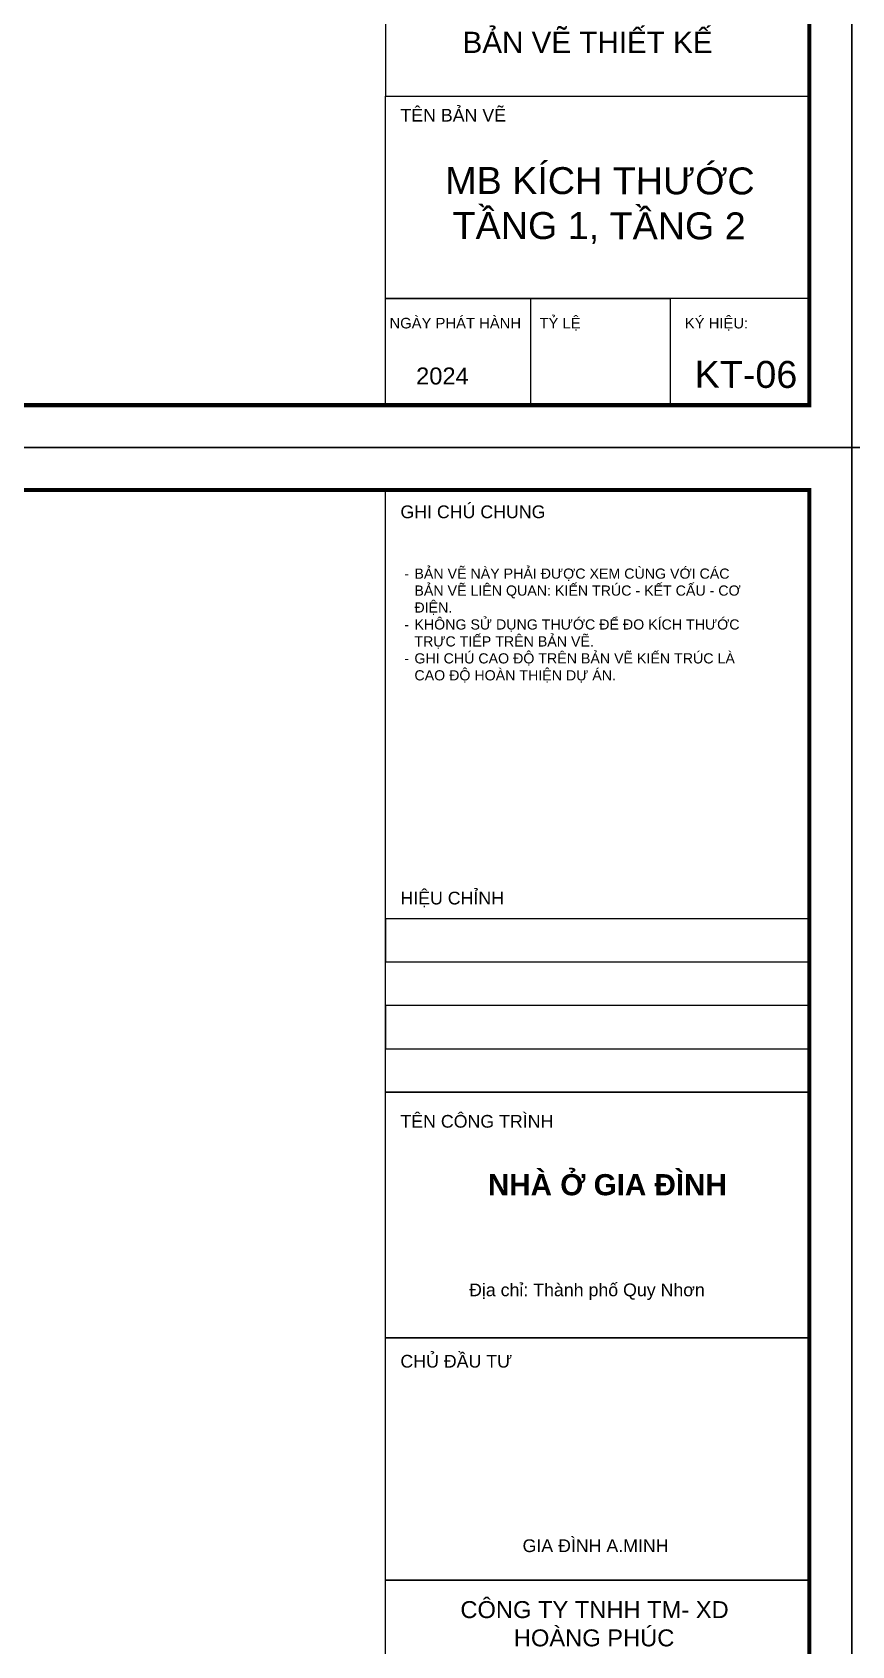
# Model space of a CAD drawing. Header units: inches. Extents: x 236662 to 497023, y -248575 to 81795.
# Drawn here: x 344772 to 352879, y -40259 to -24294 of the extents above; entities that cross this region are included whole.
import ezdxf
from ezdxf.enums import TextEntityAlignment as Align

# ---------------------------------------------------------------- set-up
doc = ezdxf.new("R2010")
doc.units = ezdxf.units.IN
doc.header["$LTSCALE"] = 10
doc.header["$MEASUREMENT"] = 0
doc.layers.add('01. HP_TEXT', color=9, linetype='Continuous')
doc.layers.add('02. HP_BE TONG', color=1, linetype='Continuous', lineweight=35)
doc.layers.add('06. HP_THAY 1', color=134, linetype='Continuous', lineweight=15)
doc.layers.add('Tpl_Bound', color=1, linetype='Continuous', plot=False)
doc.styles.get("Standard").update_dxf_attribs({"font": 'arial.ttf'})
doc.styles.add('TA1', font='arial.ttf')
doc.styles.add('TEXT (none)', font='arial.ttf')

# ---------------------------------------------------------------- blocks, each defined once
blk = doc.blocks.new('KHUNG TEN A-3')
at = {"layer": '01. HP_TEXT'}
for points in [[(365, 220.95), (365, 292), (415, 292), (415, 220.95)], [(365, 241.41), (365, 236.3), (415, 236.3), (415, 241.41)], [(365, 231.18), (365, 236.3), (415, 236.3), (415, 231.18)], [(365, 231.18), (365, 226.07), (415, 226.07), (415, 231.18)], [(365, 220.95), (365, 226.07), (415, 226.07), (415, 220.95)], [(365, 191.95), (365, 220.95), (415, 220.95), (415, 191.95)], [(365, 163.34), (365, 191.95), (415, 191.95), (415, 163.34)], [(365, 116.74), (365, 163.34), (415, 163.34), (415, 116.74)], [(365, 61.35), (365, 41.47), (415, 41.47), (415, 61.35)], [(365, 17.61), (365, 41.47), (415, 41.47), (415, 17.61)], [(365, 5), (365, 17.61), (398.56, 17.61), (398.56, 5)], [(398.56, 5), (382.12, 5), (382.12, 17.61), (398.56, 17.61)], [(398.56, 5), (415, 5), (415, 17.61), (398.56, 17.61)]]:
    blk.add_lwpolyline(points, close=True, dxfattribs=at)
at = {"layer": '02. HP_BE TONG', "color": 1, "const_width": 0.5}
blk.add_lwpolyline([(15, 5), (415, 5), (415, 292), (15, 292)], close=True, dxfattribs=at)
at = {"layer": '06. HP_THAY 1'}
blk.add_lwpolyline([(0, 297), (420, 297), (420, 0), (0, 0)], close=True, dxfattribs=at)
at = {"layer": 'Defpoints'}
blk.add_lwpolyline([(0, 0), (420, 0), (420, 297), (0, 297)], close=True, dxfattribs=at)
at = {"layer": '01. HP_TEXT', "color": 7, "style": 'TA1'}
for s, height, p in [('GHI CHÚ CHUNG', 1.5, (366.75, 288.67)), ('HIỆU CHỈNH', 1.5, (366.75, 243.09)), ('TÊN CÔNG TRÌNH', 1.5, (366.75, 216.75)), ('CHỦ ĐẦU TƯ', 1.5, (366.75, 188.44)), ('TÊN BẢN VẼ', 1.5, (366.75, 38.47)), ('NGÀY PHÁT HÀNH', 1.25, (365.46, 14.06)), ('TỶ LỆ', 1.25, (383.16, 14.06)), ('KÝ HIỆU:', 1.25, (400.31, 14.06)), ('2024', 2, (368.6, 7.45))]:
    blk.add_text(s, height=height, dxfattribs=at).set_placement(p)
at = {"layer": '01. HP_TEXT', "style": 'TA1'}
blk.add_text('BẢN VẼ THIẾT KẾ', height=2.5, dxfattribs=at).set_placement((388.83, 47.82), align=Align.MIDDLE_CENTER)
at = {"layer": '01. HP_TEXT', "attachment_point": 1}
for s, width, gutter_width, heights, insert, char_height, style in [('\\pi-1.2,l2.4,t2.4,4.8;-^IBẢN VẼ NÀY PHẢI ĐƯỢC XEM CÙNG VỚI CÁC \\P\\pi0,t4.8;BẢN VẼ LIÊN QUAN: KIẾN TRÚC - KẾT CẤU - CƠ \\PĐIỆN.\\P\\pi-1.2,t2.4,4.8;-^IKHÔNG SỬ DỤNG THƯỚC ĐỂ ĐO KÍCH THƯỚC \\P\\pi0,t4.8;TRỰC TIẾP TRÊN BẢN VẼ.\\P\\pi-1.2,t2.4,4.8;-^IGHI CHÚ CAO ĐỘ TRÊN BẢN VẼ KIẾN TRÚC LÀ \\P\\pi0,t4.8;CAO ĐỘ HOÀN THIỆN DỰ ÁN.', 42.6333, 2.41, [32.36], (366, 282.73), 1.2, 'TEXT (none)'), ('\\pi10.25739;{\\fArial|b1|i0|c0|p34;NHÀ Ở GIA ĐÌNH}', 48.1904, 0.0339, [17.72], (366.81, 211.27), 2.5, 'TA1'), ('\\pi9.5649;CÔNG TY TNHH TM- XD \\P\\pi11.2177;      HOÀNG PHÚC', 53.4572, 0.0255, [0], (364.26, 160.88), 2, 'TA1')]:
    blk.add_mtext_dynamic_manual_height_columns(s, width=width, gutter_width=gutter_width, heights=heights, dxfattribs=dict(at, insert=insert, char_height=char_height, style=style))
at = {"layer": '01. HP_TEXT', "color": 7, "char_height": 1.5, "attachment_point": 1, "style": 'TA1'}
for s, width, insert in [('\\A1;\\pi-0.44848,l3,t7.05152,17.55152;Địa chỉ: Thành phố Quy Nhơn', 34.8513, (372.3, 198.36)), ('\\A1;\\pi-1.5,l3,t6,16.5;GIA ĐÌNH A.MINH', 42.6333, (379.66, 168.17))]:
    blk.add_mtext_dynamic_manual_height_columns(s, width=width, gutter_width=2.41, heights=[62.37], dxfattribs=dict(at, insert=insert))

msp = doc.modelspace()

# ---------------------------------------------------------------- linework, layer by layer
at = {"layer": 'Tpl_Bound', "color": 1}
for points in [[(317662, -28403.8), (317662, -3500.1), (353071.4, -3500.1), (353071.4, -28403.8)], [(352879.4, -28403.8), (352879.4, -3500.1), (388288.8, -3500.1), (388288.8, -28403.8)], [(317662, -53307.6), (317662, -28403.8), (353071.4, -28403.8), (353071.4, -53307.6)], [(352879.4, -53307.6), (352879.4, -28403.8), (388288.8, -28403.8), (388288.8, -53307.6)]]:
    msp.add_lwpolyline(points, close=True, dxfattribs=at)

# ---------------------------------------------------------------- block references
at = {"color": 1, "xscale": 83.85096877510341, "yscale": 83.85096877510341, "zscale": 83.85096877510341}
for p in [(317662, -28403.8, 10.3), (352879.4, -28403.8, 10.3), (317662, -53307.6, 20.6), (352879.4, -53307.6, 20.6)]:
    msp.add_blockref('KHUNG TEN A-3', p, dxfattribs=at)

# ---------------------------------------------------------------- texts
at = {"attachment_point": 1, "rotation": 359.89856}
for s, width, insert, char_height in [('\\pi581.65987;MB KÍCH THƯỚC \\P\\pi655.19917;TẦNG 1, TẦNG 2', 4182.072, (348276.6, -25625.9, 10.3), 266.853), ('KT-06', 1044.005, (351326, -27545.1, 10.3), 266.85)]:
    msp.add_mtext_dynamic_manual_height_columns(s, width=width, gutter_width=6.99, heights=[0], dxfattribs=dict(at, insert=insert, char_height=char_height))

doc.saveas('drawing.dxf')
